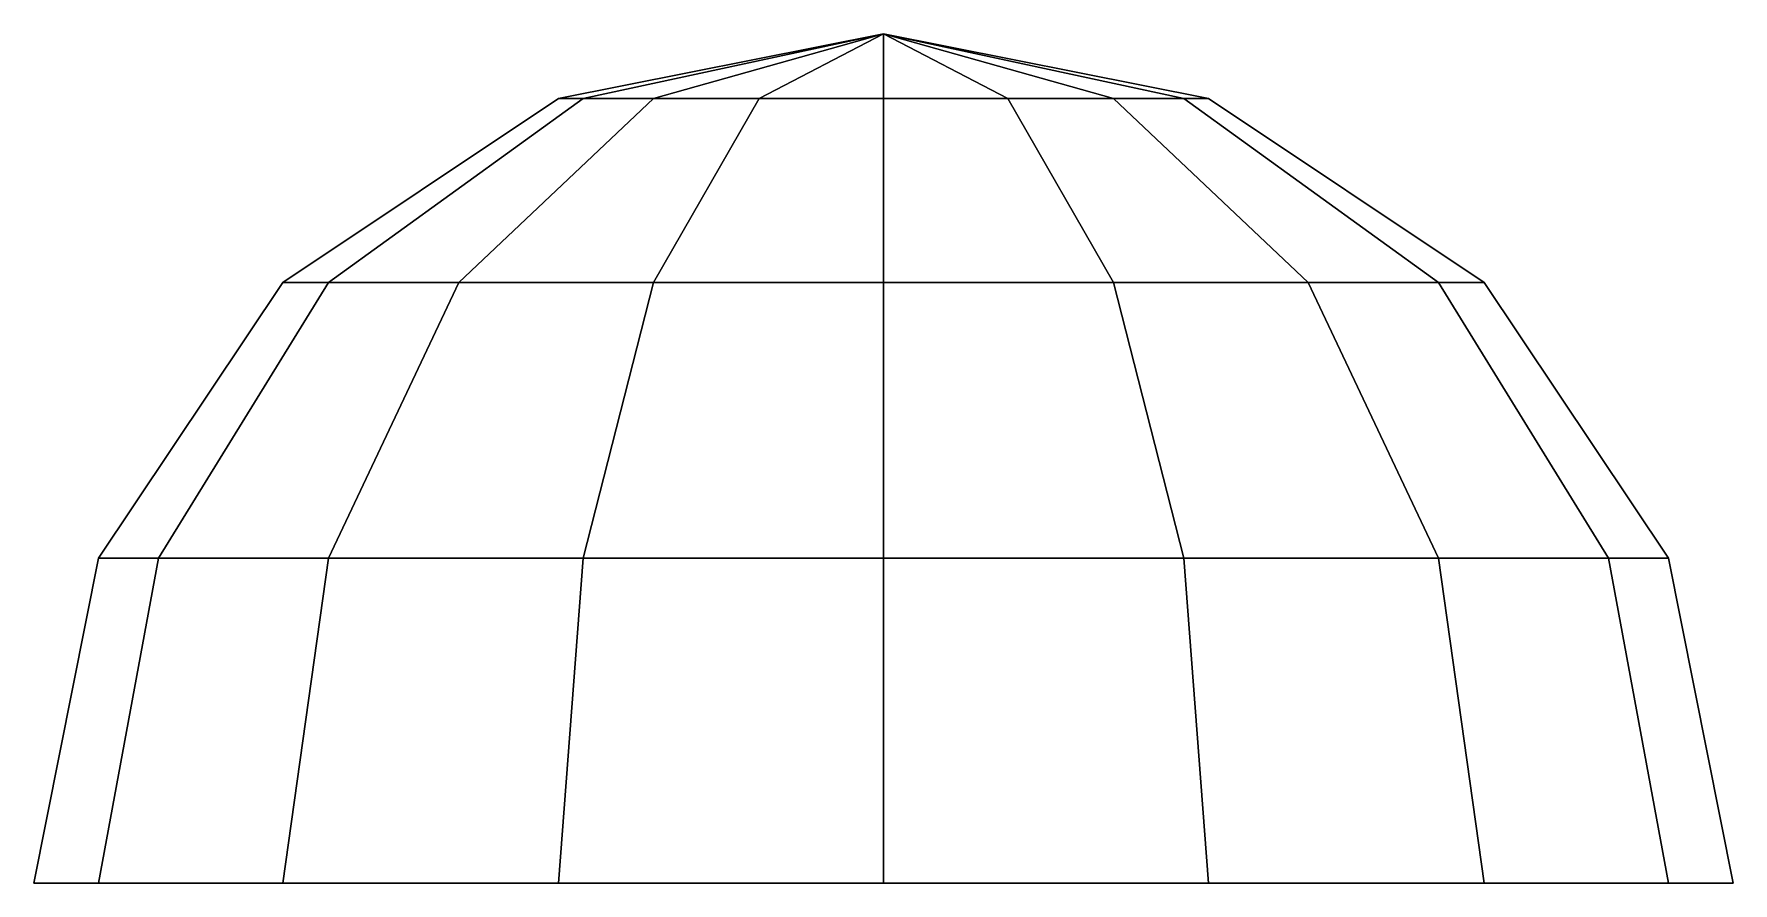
# Model space of a CAD drawing. Header units: metres. Extents: x -2.5 to 2.5, y 0 to 2.5.
import ezdxf

# ---------------------------------------------------------------- set-up
doc = ezdxf.new("R2010")
doc.units = ezdxf.units.M

msp = doc.modelspace()

# ---------------------------------------------------------------- linework, layer by layer
at = {"layer": 'igoo.m'}
for points in [[(0, 2.503008), (-0.95786, 2.312478), (-0.884947, 2.312478, 0.366557)], [(0, 2.503008), (-0.884947, 2.312478, -0.366557), (-0.95786, 2.312478)], [(0, 2.503008), (-0.884947, 2.312478, 0.366557), (-0.677309, 2.312478, 0.677309)], [(0, 2.503008), (-0.677309, 2.312478, -0.677309), (-0.884947, 2.312478, -0.366557)], [(0, 2.503008), (-0.677309, 2.312478, 0.677309), (-0.366557, 2.312478, 0.884947)], [(0, 2.503008), (-0.366557, 2.312478, -0.884947), (-0.677309, 2.312478, -0.677309)], [(0, 2.503008), (-0.366557, 2.312478, 0.884947), (0, 2.312478, 0.95786)], [(0, 2.503008), (0, 2.312478, -0.95786), (-0.366557, 2.312478, -0.884947)], [(0, 2.503008), (0.884947, 2.312478, 0.366557), (0.95786, 2.312478)], [(0, 2.503008), (0.677309, 2.312478, 0.677309), (0.884947, 2.312478, 0.366557)], [(0, 2.503008), (0.366557, 2.312478, 0.884947), (0.677309, 2.312478, 0.677309)], [(0, 2.503008), (0, 2.312478, 0.95786), (0.366557, 2.312478, 0.884947)], [(0, 2.503008), (0.366557, 2.312478, -0.884947), (0, 2.312478, -0.95786)], [(0, 2.503008), (0.677309, 2.312478, -0.677309), (0.366557, 2.312478, -0.884947)], [(0, 2.503008), (0.884947, 2.312478, -0.366557), (0.677309, 2.312478, -0.677309)], [(0, 2.503008), (0.95786, 2.312478), (0.884947, 2.312478, -0.366557)], [(-0.95786, 2.312478), (-1.769894, 1.769894), (-1.635169, 1.769894, 0.677309), (-0.884947, 2.312478, 0.366557)], [(-0.884947, 2.312478, -0.366557), (-1.635169, 1.769894, -0.677309), (-1.769894, 1.769894), (-0.95786, 2.312478)], [(-0.884947, 2.312478, 0.366557), (-1.635169, 1.769894, 0.677309), (-1.251504, 1.769894, 1.251504), (-0.677309, 2.312478, 0.677309)], [(-0.677309, 2.312478, -0.677309), (-1.251504, 1.769894, -1.251504), (-1.635169, 1.769894, -0.677309), (-0.884947, 2.312478, -0.366557)], [(-0.677309, 2.312478, 0.677309), (-1.251504, 1.769894, 1.251504), (-0.677309, 1.769894, 1.635169), (-0.366557, 2.312478, 0.884947)], [(-0.366557, 2.312478, -0.884947), (-0.677309, 1.769894, -1.635169), (-1.251504, 1.769894, -1.251504), (-0.677309, 2.312478, -0.677309)], [(-0.366557, 2.312478, 0.884947), (-0.677309, 1.769894, 1.635169), (0, 1.769894, 1.769894), (0, 2.312478, 0.95786)], [(0, 2.312478, -0.95786), (0, 1.769894, -1.769894), (-0.677309, 1.769894, -1.635169), (-0.366557, 2.312478, -0.884947)], [(0, 2.312478, 0.95786), (0, 1.769894, 1.769894), (0.677309, 1.769894, 1.635169), (0.366557, 2.312478, 0.884947)], [(0.366557, 2.312478, -0.884947), (0.677309, 1.769894, -1.635169), (0, 1.769894, -1.769894), (0, 2.312478, -0.95786)], [(0.366557, 2.312478, 0.884947), (0.677309, 1.769894, 1.635169), (1.251504, 1.769894, 1.251504), (0.677309, 2.312478, 0.677309)], [(0.677309, 2.312478, -0.677309), (1.251504, 1.769894, -1.251504), (0.677309, 1.769894, -1.635169), (0.366557, 2.312478, -0.884947)], [(0.677309, 2.312478, 0.677309), (1.251504, 1.769894, 1.251504), (1.635169, 1.769894, 0.677309), (0.884947, 2.312478, 0.366557)], [(0.884947, 2.312478, -0.366557), (1.635169, 1.769894, -0.677309), (1.251504, 1.769894, -1.251504), (0.677309, 2.312478, -0.677309)], [(0.884947, 2.312478, 0.366557), (1.635169, 1.769894, 0.677309), (1.769894, 1.769894), (0.95786, 2.312478)], [(0.95786, 2.312478), (1.769894, 1.769894), (1.635169, 1.769894, -0.677309), (0.884947, 2.312478, -0.366557)], [(-1.769894, 1.769894), (-2.312478, 0.95786), (-2.136451, 0.95786, 0.884947), (-1.635169, 1.769894, 0.677309)], [(-1.635169, 1.769894, -0.677309), (-2.136451, 0.95786, -0.884947), (-2.312478, 0.95786), (-1.769894, 1.769894)], [(-1.635169, 1.769894, 0.677309), (-2.136451, 0.95786, 0.884947), (-1.635169, 0.95786, 1.635169), (-1.251504, 1.769894, 1.251504)], [(-1.251504, 1.769894, -1.251504), (-1.635169, 0.95786, -1.635169), (-2.136451, 0.95786, -0.884947), (-1.635169, 1.769894, -0.677309)], [(-1.251504, 1.769894, 1.251504), (-1.635169, 0.95786, 1.635169), (-0.884947, 0.95786, 2.136451), (-0.677309, 1.769894, 1.635169)], [(-0.677309, 1.769894, -1.635169), (-0.884947, 0.95786, -2.136451), (-1.635169, 0.95786, -1.635169), (-1.251504, 1.769894, -1.251504)], [(-0.677309, 1.769894, 1.635169), (-0.884947, 0.95786, 2.136451), (0, 0.95786, 2.312478), (0, 1.769894, 1.769894)], [(0, 1.769894, -1.769894), (0, 0.95786, -2.312478), (-0.884947, 0.95786, -2.136451), (-0.677309, 1.769894, -1.635169)], [(0, 1.769894, 1.769894), (0, 0.95786, 2.312478), (0.884947, 0.95786, 2.136451), (0.677309, 1.769894, 1.635169)], [(0.677309, 1.769894, -1.635169), (0.884947, 0.95786, -2.136451), (0, 0.95786, -2.312478), (0, 1.769894, -1.769894)], [(0.677309, 1.769894, 1.635169), (0.884947, 0.95786, 2.136451), (1.635169, 0.95786, 1.635169), (1.251504, 1.769894, 1.251504)], [(1.251504, 1.769894, -1.251504), (1.635169, 0.95786, -1.635169), (0.884947, 0.95786, -2.136451), (0.677309, 1.769894, -1.635169)], [(1.251504, 1.769894, 1.251504), (1.635169, 0.95786, 1.635169), (2.136451, 0.95786, 0.884947), (1.635169, 1.769894, 0.677309)], [(1.635169, 1.769894, -0.677309), (2.136451, 0.95786, -0.884947), (1.635169, 0.95786, -1.635169), (1.251504, 1.769894, -1.251504)], [(1.635169, 1.769894, 0.677309), (2.136451, 0.95786, 0.884947), (2.312478, 0.95786), (1.769894, 1.769894)], [(1.769894, 1.769894), (2.312478, 0.95786), (2.136451, 0.95786, -0.884947), (1.635169, 1.769894, -0.677309)], [(-2.312478, 0.95786), (-2.503008, 0), (-2.312478, 0, 0.95786), (-2.136451, 0.95786, 0.884947)], [(-2.136451, 0.95786, -0.884947), (-2.312478, 0, -0.95786), (-2.503008, 0), (-2.312478, 0.95786)], [(-2.136451, 0.95786, 0.884947), (-2.312478, 0, 0.95786), (-1.769894, 0, 1.769894), (-1.635169, 0.95786, 1.635169)], [(-1.635169, 0.95786, -1.635169), (-1.769894, 0, -1.769894), (-2.312478, 0, -0.95786), (-2.136451, 0.95786, -0.884947)], [(-1.635169, 0.95786, 1.635169), (-1.769894, 0, 1.769894), (-0.95786, 0, 2.312478), (-0.884947, 0.95786, 2.136451)], [(-0.884947, 0.95786, -2.136451), (-0.95786, 0, -2.312478), (-1.769894, 0, -1.769894), (-1.635169, 0.95786, -1.635169)], [(-0.884947, 0.95786, 2.136451), (-0.95786, 0, 2.312478), (0, 0, 2.503008), (0, 0.95786, 2.312478)], [(0, 0.95786, -2.312478), (0, 0, -2.503008), (-0.95786, 0, -2.312478), (-0.884947, 0.95786, -2.136451)], [(0, 0.95786, 2.312478), (0, 0, 2.503008), (0.95786, 0, 2.312478), (0.884947, 0.95786, 2.136451)], [(0.884947, 0.95786, -2.136451), (0.95786, 0, -2.312478), (0, 0, -2.503008), (0, 0.95786, -2.312478)], [(0.884947, 0.95786, 2.136451), (0.95786, 0, 2.312478), (1.769894, 0, 1.769894), (1.635169, 0.95786, 1.635169)], [(1.635169, 0.95786, -1.635169), (1.769894, 0, -1.769894), (0.95786, 0, -2.312478), (0.884947, 0.95786, -2.136451)], [(1.635169, 0.95786, 1.635169), (1.769894, 0, 1.769894), (2.312478, 0, 0.95786), (2.136451, 0.95786, 0.884947)], [(2.136451, 0.95786, -0.884947), (2.312478, 0, -0.95786), (1.769894, 0, -1.769894), (1.635169, 0.95786, -1.635169)], [(2.136451, 0.95786, 0.884947), (2.312478, 0, 0.95786), (2.503008, 0), (2.312478, 0.95786)], [(2.312478, 0.95786), (2.503008, 0), (2.312478, 0, -0.95786), (2.136451, 0.95786, -0.884947)]]:
    msp.add_3dface(points, dxfattribs=at)

doc.saveas('drawing.dxf')
